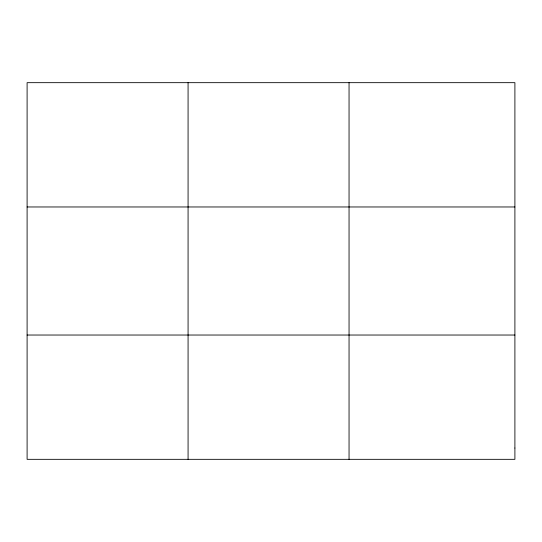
<?xml version="1.0" encoding="UTF-8"?>
<svg xmlns="http://www.w3.org/2000/svg" width="542" height="542" viewBox="0 0 542 542"><rect width="100%" height="100%" fill="white"/><g stroke="black" fill="none" stroke-linecap="round" stroke-linejoin="round"><path stroke-width="0.81" d="M188.074 82.669L188.074 459.331M349.048 82.669L349.048 459.331M27.1 206.969L514.9 206.969M27.1 335.031L514.9 335.031M514.9 448.031L514.9 459.331L27.1 459.331L27.1 82.669L514.9 82.669L514.9 448.031"/></g></svg>
